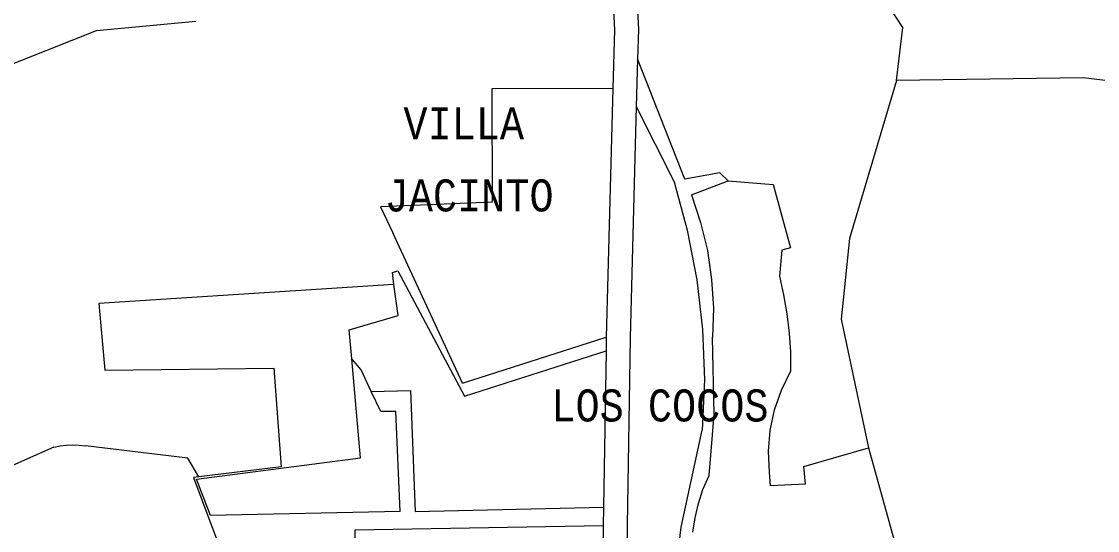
# Model space of a CAD drawing. Header units: millimetres. Extents: x -3245 to 2970, y 1153 to 3965.
# Drawn here: x 456.29 to 484.7, y 2518.7 to 2532.14 of the extents above; entities that cross this region are included whole.
import ezdxf
from ezdxf.enums import TextEntityAlignment as Align

# ---------------------------------------------------------------- set-up
doc = ezdxf.new("R2010")
doc.units = ezdxf.units.MM
doc.linetypes.add('ACAD_ISO02W100', pattern=[15, 12, -3])
doc.layers.add('FONDO_MANAGUA', color=8, linetype='ACAD_ISO02W100')
doc.layers.add('Nombres_Barrios', color=7, linetype='Continuous')
doc.styles.add('MONOTXT', font='MONOTXT', dxfattribs={"height": 0.2})

msp = doc.modelspace()

# ---------------------------------------------------------------- linework, layer by layer
at = {"layer": 'FONDO_MANAGUA', "color": 1, "linetype": 'ByBlock', "lineweight": 9}
for p, q in [((472.3318, 2536.8328), (472.5777, 2531.9303)), ((471.7865, 2535.1598), (471.9489, 2531.923)), ((479.5571, 2531.9814), (479.0753, 2532.7352)), ((458.276, 2531.9026), (460.8919, 2532.1489)), ((479.3893, 2530.5826), (479.5571, 2531.9814)), ((452.4756, 2529.6073), (458.276, 2531.9026)), ((471.9489, 2531.923), (471.9073, 2530.3735)), ((472.5777, 2531.9303), (472.5569, 2531.153)), ((472.5569, 2531.153), (472.5232, 2529.8987)), ((473.8064, 2527.9805), (472.5569, 2531.153)), ((479.3893, 2530.5826), (478.1542, 2526.412)), ((484.317, 2530.6522), (479.3893, 2530.5826)), ((485.4266, 2530.5187), (484.317, 2530.6522)), ((471.9073, 2530.3735), (468.7111, 2530.3636)), ((468.7111, 2530.3636), (468.7216, 2527.3694)), ((471.9073, 2530.3735), (471.731, 2523.8044)), ((472.5232, 2529.8987), (472.3593, 2523.791)), ((472.5232, 2529.8987), (473.5187, 2527.9089)), ((474.7271, 2528.1417), (473.8064, 2527.9805)), ((474.9484, 2527.9331), (474.7271, 2528.1417)), ((473.5187, 2527.9089), (473.8706, 2526.6285)), ((473.9789, 2527.5628), (474.9484, 2527.9331)), ((474.9484, 2527.9331), (476.1396, 2527.8366)), ((476.1396, 2527.8366), (476.5965, 2526.1656)), ((473.9789, 2527.5628), (474.2211, 2526.836)), ((468.7216, 2527.3694), (465.7737, 2527.2488)), ((465.7737, 2527.2488), (466.1009, 2526.5426)), ((474.2211, 2526.836), (474.3991, 2526.0908)), ((467.9331, 2522.5878), (466.1009, 2526.5426)), ((473.8706, 2526.6285), (474.1225, 2525.3246)), ((478.1542, 2526.412), (477.9313, 2524.2843)), ((474.3991, 2526.0908), (474.5117, 2525.333)), ((476.3632, 2526.1038), (476.3029, 2525.4153)), ((476.5965, 2526.1656), (476.3632, 2526.1038)), ((466.0849, 2525.5108), (466.2235, 2525.557)), ((466.1261, 2525.1946), (466.0849, 2525.5108)), ((466.2235, 2525.557), (467.9914, 2522.245)), ((476.3029, 2525.4153), (476.4135, 2524.9201)), ((466.1261, 2525.1946), (458.3321, 2524.6981)), ((466.2328, 2524.3742), (466.1261, 2525.1946)), ((474.1225, 2525.3246), (474.273, 2524.0052)), ((474.5117, 2525.333), (474.5578, 2524.5683)), ((476.4135, 2524.9201), (476.4985, 2524.4199)), ((458.3321, 2524.6981), (458.4877, 2522.9363)), ((474.5578, 2524.5683), (474.5372, 2523.8024)), ((464.9417, 2524.004), (466.2328, 2524.3742)), ((476.4985, 2524.4199), (476.5577, 2523.916)), ((477.9313, 2524.2843), (478.6521, 2520.8863)), ((465.0093, 2523.2316), (464.9417, 2524.004)), ((474.273, 2524.0052), (474.3211, 2522.6781)), ((467.9331, 2522.5878), (471.731, 2523.8044)), ((471.731, 2523.8044), (471.7253, 2523.4485)), ((472.3593, 2523.791), (472.2802, 2518.8213)), ((474.5772, 2521.7615), (474.5372, 2523.8024)), ((476.5577, 2523.916), (476.591, 2523.4097)), ((467.9914, 2522.245), (471.7253, 2523.4485)), ((471.7253, 2523.4485), (471.6596, 2519.3173)), ((465.2565, 2522.9465), (465.0093, 2523.2316)), ((465.238, 2520.6176), (465.0093, 2523.2316)), ((476.591, 2523.4097), (476.5984, 2522.9023)), ((458.4877, 2522.9363), (462.9532, 2522.9889)), ((462.9532, 2522.9889), (463.1436, 2520.3835)), ((465.5272, 2522.3742), (465.2565, 2522.9465)), ((476.3541, 2522.4065), (476.5984, 2522.9023)), ((474.3211, 2522.6781), (474.2665, 2521.3513)), ((465.5272, 2522.3742), (466.5658, 2522.3962)), ((465.7795, 2521.8409), (465.5272, 2522.3742)), ((466.5658, 2522.3962), (466.6841, 2519.2017)), ((476.174, 2521.884), (476.3541, 2522.4065)), ((466.1731, 2521.8469), (465.7795, 2521.8409)), ((466.2875, 2519.2017), (466.1731, 2521.8469)), ((474.4445, 2520.1516), (474.5772, 2521.7615)), ((476.0606, 2521.3431), (476.174, 2521.884)), ((473.7097, 2518.7872), (474.2665, 2521.3513)), ((476.016, 2520.7922), (476.0606, 2521.3431)), ((457.1467, 2520.9039), (454.6432, 2519.7979)), ((457.1467, 2520.9039), (457.3115, 2520.9376)), ((457.3115, 2520.9376), (457.4786, 2520.9575)), ((457.4786, 2520.9575), (457.6467, 2520.9636)), ((457.6467, 2520.9636), (457.8148, 2520.9559)), ((457.8148, 2520.9559), (457.9816, 2520.9343)), ((460.6793, 2520.61), (457.9816, 2520.9343)), ((476.9476, 2520.3863), (478.6521, 2520.8863)), ((478.6521, 2520.8863), (479.6141, 2517.4385)), ((460.9729, 2520.117), (460.6793, 2520.61)), ((460.9111, 2520.0581), (465.238, 2520.6176)), ((476.0407, 2520.2401), (476.016, 2520.7922)), ((463.1436, 2520.3835), (460.9729, 2520.117)), ((476.9861, 2519.9266), (476.9476, 2520.3863)), ((460.9729, 2520.117), (460.8324, 2520.0997)), ((460.8324, 2520.0997), (461.5791, 2518.1049)), ((461.279, 2519.0953), (460.9111, 2520.0581)), ((474.2791, 2519.7805), (474.4445, 2520.1516)), ((476.0655, 2519.8769), (476.0407, 2520.2401)), ((474.1618, 2519.4138), (474.2791, 2519.7805)), ((476.9861, 2519.9266), (476.0655, 2519.8769)), ((466.2875, 2519.2017), (461.279, 2519.0953)), ((466.6841, 2519.2017), (471.6596, 2519.3173)), ((471.6596, 2519.3173), (471.6518, 2518.821)), ((474.0733, 2519.0392), (474.1618, 2519.4138)), ((474.014, 2518.6588), (474.0733, 2519.0392)), ((465.0951, 2518.7056), (465.0764, 2516.5102)), ((471.6518, 2518.821), (465.0951, 2518.7056)), ((471.6518, 2518.821), (471.6841, 2513.4002)), ((472.2802, 2518.8213), (472.3158, 2512.8544)), ((473.4883, 2516.9532), (473.7097, 2518.7872))]:
    msp.add_line(p, q, dxfattribs=at)

# ---------------------------------------------------------------- texts
at = {"layer": 'Nombres_Barrios', "color": 7, "linetype": 'ByBlock', "lineweight": 20, "style": 'MONOTXT', "width": 0.87}
for s, p in [('VILLA', (467.967, 2529.4543)), ('JACINTO', (468.1101, 2527.5497)), ('LOS COCOS', (473.1482, 2522.0027))]:
    msp.add_text(s, height=0.84594, dxfattribs=at).set_placement(p, align=Align.MIDDLE)

doc.saveas('drawing.dxf')
